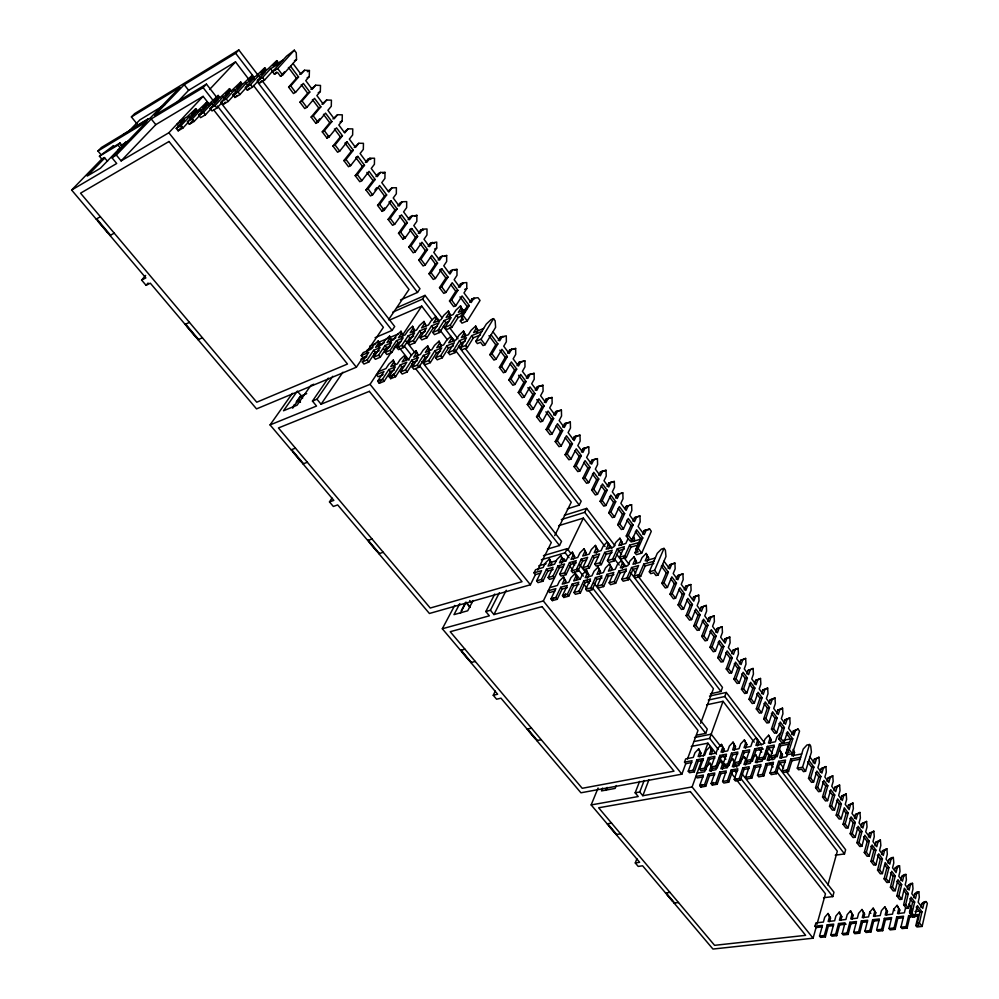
<?xml version="1.0" encoding="UTF-8"?>
<svg xmlns="http://www.w3.org/2000/svg" width="999" height="999" viewBox="0 0 999 999"><rect width="100%" height="100%" fill="white"/><g stroke="black" fill="none" stroke-linecap="round" stroke-linejoin="round"><path stroke-width="1.5" d="M438.161 260.002L440.334 256.755L446.665 255.482L446.665 261.488L443.793 265.809L449.962 274.088L452.809 269.742L456.98 269.38L456.993 275.362L454.158 279.72L459.827 287.325L462.637 282.967L466.758 282.555L466.783 288.536L463.998 292.919L471.166 302.547L473.938 298.152L477.997 297.702L480.044 300.462L467.27 320.941L461.963 323.152L460.302 320.941L462.612 317.257M442.445 255.806L439.56 260.127L433.791 252.385L436.7 248.077L436.713 242.07L430.332 243.319L428.134 246.541M408.116 219.718L410.389 216.521L416.87 215.309L416.833 221.341L413.823 225.612L419.692 233.479L422.677 229.196L426.998 228.958L426.96 234.977L424.001 239.261L429.508 246.653L432.442 242.345M375.999 176.636L378.371 173.501L380.469 172.44L385.002 172.377L384.927 178.421L381.78 182.617L388.798 192.045L391.92 187.837L396.391 187.725L396.328 193.769L393.231 197.977L399.2 205.994L402.272 201.761L406.693 201.611L406.643 207.642L403.596 211.888L409.478 219.768L412.5 215.509M380.469 172.44L377.31 176.623L371.228 168.456L374.413 164.286L374.513 158.229L369.917 158.242L366.708 162.4L360.09 153.521L363.336 149.388L363.449 143.319L358.803 143.282L355.544 147.415L349.338 139.098L352.635 134.99L352.759 128.908L348.052 128.834L344.742 132.942L338.836 125L342.17 120.916L342.307 114.835L337.562 114.71L332.942 118.918M337.562 114.71L334.203 118.781L327.897 110.327L331.281 106.269L331.431 100.175L326.623 100L323.214 104.046L316.895 95.567L320.329 91.533L320.504 85.439L315.634 85.215L310.951 89.423M315.634 85.215L312.175 89.236L305.756 80.619L309.24 76.623L309.428 70.517L304.495 70.242L299.775 74.45M277.934 63.724L276.723 60.652L267.944 69.006L261.039 73.102L264.635 69.143L264.747 67.757L255.969 76.099L248.614 80.444L252.235 76.498L252.385 75.1L243.619 83.404L236.888 87.4L240.522 83.454L240.709 82.03L242.607 84.515M254.146 79.008L254.295 77.597L235.664 53.284L238.823 49.95L260.477 78.372L252.435 87.213L247.352 90.197L245.404 87.65L253.471 78.834L246.116 83.179L238.024 91.995L233.017 94.955L234.952 97.477L239.972 94.53L248.039 85.702L246.116 83.179M231.431 91.134L229.533 88.661L229.308 90.097L225.649 94.043L231.943 90.322L240.709 82.03M220.017 97.877L218.132 95.429L217.857 96.891L214.198 100.824L220.779 96.928L229.533 88.661M218.132 95.429L209.378 103.684L202.934 107.492L206.918 102.098L208.803 104.52M829.545 921.677L830.531 918.069L828.046 913.473L824.712 917.257L823.388 922.052L815.908 922.914L814.984 926.21L822.477 925.361L819.53 936.038L820.616 937.399L825.399 936.887L824.312 935.526L827.234 924.824L833.728 924.1L830.831 934.814L831.905 936.188L836.737 935.663L835.651 934.29L838.536 923.551L845.029 922.814L842.182 933.578L843.256 934.952L848.126 934.427L847.052 933.054L849.887 922.264L856.493 921.528L853.683 932.329L854.769 933.715L859.677 933.178L858.603 931.792L861.388 920.966L867.694 920.254L864.934 931.105L866.008 932.492L870.966 931.955L869.892 930.569L872.639 919.704L879.37 918.943L876.647 929.832L877.721 931.23L882.729 930.681L881.655 929.282L884.352 918.381L891.67 917.557L889.01 928.483L890.084 929.894L895.141 929.345L894.068 927.934L896.715 916.982L903.571 916.208L900.948 927.184L902.022 928.595L907.129 928.046L906.056 926.635L908.653 915.633L918.431 914.522L915.871 925.561L916.945 926.985L922.114 926.423L927.372 903.346L926.061 901.56L924.013 901.81L921.852 903.658L920.991 907.379M922.114 926.423L919.43 922.864L921.977 911.812L917.357 905.618L914.784 916.67L912.711 916.907L910.014 913.311L912.611 902.272L909.877 898.613M926.061 901.56L923.9 903.421L922.764 908.378L918.143 902.197L919.305 897.239L918.818 891.807L916.77 892.057L914.584 893.893L913.71 897.614M206.918 102.098L198.177 110.315L191.758 114.111L195.779 108.704L197.677 111.101M915.871 925.561L918.968 925.224L917.369 923.088L919.917 912.05L916.22 907.092M907.129 928.046L909.714 917.045L908.653 915.633M911.1 911.163L911.675 908.69L908.94 903.97L911.113 907.591M914.784 916.67L912.087 913.074L914.672 902.035L911.026 897.152L908.416 908.191L906.343 908.428L903.62 904.819L906.268 893.793L903.895 890.609M918.818 891.807L916.632 893.643L915.471 898.613L911.837 893.73L913.011 888.773L912.537 883.341L910.476 883.591L908.266 885.414L907.379 889.135M909.452 912.224L910.613 907.279M908.416 908.191L905.693 904.582L908.328 893.543L904.37 888.236L901.71 899.275L899.637 899.525L896.902 895.878L899.587 884.864L896.815 881.155M912.537 883.341L910.326 885.164L909.14 890.121L905.194 884.814L906.393 879.869L905.918 874.425L903.858 874.687L901.635 876.498L900.723 880.206M905.556 907.866L904.382 912.799L897.527 913.586L898.713 908.665L897.077 905.356L893.693 909.252L892.494 914.16L885.189 914.997L886.4 910.089L884.802 906.805L881.43 910.676L880.206 915.559L873.488 916.333L874.724 911.45L873.163 908.166L869.792 912.025L868.556 916.895L862.249 917.619L863.511 912.749L861.987 909.477L858.628 913.323L857.367 918.168L850.761 918.93L852.035 914.085L850.549 910.826L847.202 914.647L845.916 919.48L839.422 920.229L840.721 915.396L839.272 912.149L835.926 915.958L834.627 920.766L828.146 921.515L829.457 916.707L828.046 913.473M895.141 929.345L897.776 918.393L896.715 916.982M898.888 913.76L899.774 910.064L897.077 905.356M901.71 899.275L898.975 895.628L901.66 884.602L897.964 879.657L895.254 890.683L893.181 890.933L890.421 887.274L893.156 876.26L890.509 872.726M905.918 874.425L903.683 876.223L902.484 881.18L898.8 876.235L900.012 871.278L899.537 865.833L897.489 866.108L895.229 867.894L894.617 870.366M895.254 890.683L892.507 887.012L895.229 875.986L891.707 871.278L888.96 882.292L886.875 882.554L884.103 878.87L886.875 867.856L884.627 864.847M899.537 865.833L897.289 867.619L896.066 872.564L892.557 867.856L893.793 862.911L893.318 857.454L891.258 857.729L888.985 859.502L888.049 863.211M882.729 930.681L885.426 919.779L884.352 918.381M886.55 915.171L887.462 911.488L884.802 906.805M888.96 882.292L886.188 878.596L888.948 867.582L885.201 862.562L882.404 873.576L880.331 873.85L877.534 870.129L880.356 859.14L877.359 855.119M893.318 857.454L891.046 859.227L889.809 864.172L886.063 859.152L887.324 854.207L886.862 848.738L882.492 850.786L881.543 854.495M870.966 931.955L873.713 921.09L872.639 919.704M874.862 916.508L875.786 912.836L873.163 908.166M882.404 873.576L879.62 869.854L882.429 858.853L878.683 853.833L875.848 864.834L873.763 865.122L870.953 861.375L873.813 850.386L870.766 846.315M886.862 848.738L884.565 850.499L883.303 855.444L879.557 850.424L880.831 845.479L880.381 839.997L875.986 842.045L875.024 845.741M859.677 933.178L862.462 922.352L861.388 920.966M863.636 917.781L864.572 914.135L861.987 909.477M875.848 864.834L873.026 861.088L875.886 850.099L872.09 845.004L869.205 855.993L867.12 856.28L864.285 852.522L867.194 841.533L863.623 836.762M880.381 839.997L878.059 841.745L876.772 846.69L872.976 841.595L874.275 836.663L873.825 831.168L869.405 833.203L868.431 836.9M848.126 934.427L850.961 923.65L849.887 922.264M852.159 919.092L853.109 915.459L850.549 910.826M869.205 855.993L866.37 852.222L869.267 841.233L864.809 835.264L861.875 846.24L859.789 846.54L856.942 842.744L859.902 831.78L856.817 827.647M873.825 831.168L871.478 832.891L870.166 837.836L865.721 831.855L867.032 826.922L866.595 821.428L862.149 823.451L861.15 827.147M861.875 846.24L859.028 842.444L861.975 831.468L858.116 826.298L855.144 837.274L853.046 837.574L850.174 833.753L853.183 822.789L849.837 818.318M866.595 821.428L864.222 823.139L862.886 828.059L859.04 822.901L860.376 817.969L859.939 812.462L855.469 814.472L854.457 818.169M836.737 935.663L839.61 924.924L838.536 923.551M840.821 920.391L841.795 916.77L839.272 912.149M825.399 936.887L828.308 926.198L827.234 924.824M823.551 897.739L832.779 896.59L833.965 892.244L741.658 773.376M835.276 855.219L844.492 853.92L845.641 849.749L786.438 771.715M855.144 837.274L852.259 833.441L855.269 822.477L851.073 816.87L848.051 827.834L845.953 828.146L843.056 824.287L846.116 813.348L843.768 810.201M859.939 812.462L857.542 814.148L856.193 819.08L852.01 813.473L853.371 808.553L852.946 803.021L848.438 805.032L847.751 807.492M636.887 858.715L635.289 862.974L638.224 866.433L642.594 865.783L712.949 949.05L813.099 938.211L816.058 927.572L814.984 926.21M816.982 924.262L825.461 893.793L730.843 772.564M827.909 885.052L837.324 851.21L776.872 771.927M848.051 827.834L845.154 823.975L848.201 813.011L844.28 807.779L841.208 818.73L839.11 819.055L836.2 815.172L839.31 804.232L836.513 800.486M852.946 803.021L850.511 804.707L849.15 809.615L845.241 804.382L846.628 799.462L846.19 793.93L841.658 795.928L840.621 799.612M841.208 818.73L838.286 814.847L841.383 803.895L837.661 798.9L834.54 809.852L832.442 810.177L829.507 806.268L832.654 795.341L829.482 791.096M846.19 793.93L843.743 795.591L842.344 800.499L838.636 795.516L840.034 790.609L839.61 785.064L835.052 787.05L833.99 790.733M834.54 809.852L831.593 805.931L834.739 795.004L830.768 789.685L827.597 800.611L825.499 800.948L822.539 797.015L825.748 786.101L822.577 781.855M839.61 785.064L837.125 786.7L835.713 791.608L831.755 786.3L833.178 781.393L832.766 775.836L828.183 777.821L827.097 781.493M827.597 800.611L824.637 796.665L827.834 785.751L823.863 780.431L820.641 791.345L818.543 791.695L815.559 787.736L818.818 776.835L815.596 772.527M832.766 775.836L830.256 777.459L828.82 782.367L824.862 777.047L826.31 772.152L825.911 766.583L821.29 768.556L820.191 772.227M820.641 791.345L817.657 787.387L820.903 776.473L816.882 771.078L813.611 781.98L811.513 782.342L808.503 778.346L811.812 767.457L807.629 761.875M825.911 766.583L823.376 768.194L821.915 773.089L817.894 767.694L819.367 762.799L818.968 757.23L814.322 759.19L813.198 762.861M813.611 781.98L810.601 777.984L813.898 767.082L808.89 760.376M818.968 757.23L816.395 758.815L814.922 763.711L809.927 757.005M805.556 771.265L811.425 752.122L810.726 746.128L809.54 744.517L806.93 745.004L803.221 749.063L797.289 768.169L798.501 769.779L801.635 769.23L803.458 771.64L805.556 771.265L802.534 767.232L809.54 744.517M703.159 776.86L697.102 777.959L695.891 776.435L703.458 775.049L699.687 785.576L700.911 787.112L705.744 786.25L704.52 784.715L708.266 774.175L714.834 772.976L711.101 783.541L712.324 785.089L717.207 784.215L715.983 782.667L719.692 772.09L726.273 770.891L722.589 781.493L723.813 783.041L728.733 782.167L727.522 780.619L731.181 769.992L737.861 768.768L734.228 779.42L735.451 780.981L740.434 780.094L739.21 778.533L742.819 767.869L749.213 766.695L745.616 777.384L746.84 778.958L751.86 778.059L750.649 776.485L754.22 765.783L761.038 764.535L757.492 775.274L758.703 776.847L763.785 775.948L762.562 774.362L766.083 763.623L773.513 762.262L770.017 773.039L771.24 774.625L776.36 773.713L775.149 772.115L778.621 761.325L785.576 760.064L782.13 770.878L783.353 772.477L788.536 771.553L787.312 769.954L790.733 759.115L800.661 757.304M788.536 771.553L791.945 760.714L790.733 759.115M793.381 756.143L794.53 752.497L793.081 749.425M740.621 760.689L744.28 756.73L747.314 762.075L752.397 761.138L751.173 759.54L754.769 748.813L762.2 747.402L758.628 758.154L759.864 759.764L764.997 758.815L763.76 757.205L767.319 746.428L774.287 745.117L770.753 755.906L771.99 757.529L777.172 756.568L775.948 754.944L779.445 744.13L789.385 742.257L785.926 753.096L787.15 754.72L792.407 753.758L789.335 749.675L792.781 738.81L787.487 731.718L783.99 742.557L781.892 742.956L778.795 738.848L782.317 728.009L778.97 723.538M801.71 753.945L791.795 755.756L799.562 731.081L798.051 729.045L795.404 730.569L793.855 735.451L788.573 728.358L790.134 723.488L789.759 717.869L784.989 719.792L783.803 723.438M785.926 753.096L789.073 752.509L787.224 750.062L790.696 739.21L786.275 733.303M792.157 734.627L793.318 730.981L798.051 729.045M787.412 754.282L786.638 756.705L779.695 757.991L781.255 753.146L779.844 750.074L782.454 754.732L781.293 758.366M776.36 773.713L779.832 762.924L785.389 761.912M777.172 756.568L780.669 745.754L779.445 744.13M783.99 742.557L780.893 738.436L784.415 727.597L780.231 722.002L776.685 732.829L774.575 733.241L771.465 729.095L775.037 718.281L771.403 713.423M789.759 717.869L787.075 719.38L785.501 724.238L781.33 718.643L782.929 713.786L782.554 708.166L777.759 710.064L776.548 713.711M775.374 756.505L774.6 758.928L767.182 760.289L768.755 755.469L767.394 752.409L765.559 754.407M763.785 775.948L767.294 765.197L766.083 763.623M768.78 760.664L769.967 757.042L768.593 753.983M764.997 758.815L768.543 748.039L774.113 746.99M770.042 743.493L771.228 739.872L768.631 735.227L764.922 739.248L763.311 744.068L755.893 745.491L757.504 740.671L756.168 737.637L752.459 741.645L750.836 746.453L744.018 747.751L745.666 742.956L744.367 739.934L740.671 743.918L739.023 748.713L732.629 749.924L734.29 745.142L733.041 742.132L729.345 746.103L727.684 750.873L720.991 752.147L722.677 747.389L721.453 744.38L717.769 748.326L716.083 753.084L709.515 754.332L711.213 749.6L710.039 746.59L706.355 750.524L704.657 755.269L698.101 756.518L699.812 751.785L698.676 748.8L695.004 752.722L693.281 757.429L685.714 758.878L684.515 762.125L685.739 763.673L681.88 774.163L580.918 792.794L500.974 698.176L496.59 699.213L493.256 695.267L495.267 691.108M762.924 758.803L762.137 761.213L755.319 762.462L756.93 757.667L755.606 754.607L752.846 757.592M768.631 735.227L770.017 738.261L768.418 743.094L775.374 741.77L776.96 736.925L780.681 732.879M776.685 732.829L773.563 728.683L777.135 717.856L772.602 711.775L768.993 722.589L766.882 723.014L763.736 718.83L767.382 708.029L763.985 703.483M782.554 708.166L779.844 709.64L778.246 714.497L773.713 708.428L775.336 703.571L774.974 697.939L770.142 699.837L768.918 703.471M751.86 778.059L755.431 767.357L754.22 765.783M756.93 762.836L758.129 759.228L755.606 754.607M751.123 760.988L750.324 763.386L743.943 764.56L745.566 759.764M768.993 722.589L765.846 718.406L769.48 707.604L765.234 701.91L761.575 712.712L759.465 713.149L756.293 708.928L759.989 698.151L756.755 693.818M774.974 697.939L772.227 699.4L770.604 704.245L766.37 698.563L768.006 693.718L767.657 688.074L762.786 689.959L761.55 693.593M752.397 761.138L755.993 750.411L754.769 748.813M757.517 745.878L758.728 742.269L757.379 739.235M740.434 780.094L744.03 769.43L742.819 767.869M745.554 764.922L746.777 761.325L744.28 756.73M684.515 762.125L692.082 760.689L688.236 771.203L689.472 772.751L694.317 771.865L693.081 770.304L696.902 759.777L703.471 758.541L699.662 769.08L700.898 770.641L705.781 769.742L704.545 768.181L708.341 757.617L714.922 756.368L711.151 766.957L712.387 768.531L717.319 767.619L716.083 766.046L719.829 755.431L726.523 754.17L722.814 764.797L724.038 766.37L729.02 765.459L727.796 763.873L731.493 753.221L737.874 752.01L734.203 762.687L735.439 764.272L740.471 763.336L739.235 761.75L742.894 751.061L749.712 749.774L746.091 760.476L751.173 759.54M740.222 761.887L738.998 765.471L732.317 766.695L733.953 761.925L732.717 758.89L729.969 761.85M761.575 712.712L758.403 708.503L762.087 697.702L758.041 692.295L754.332 703.071L752.222 703.521L749.025 699.275L752.784 688.498L749.337 683.89M767.657 688.074L764.884 689.522L763.236 694.355L759.203 688.948L760.863 684.115L760.514 678.458L755.619 680.331L754.357 683.953M740.471 763.336L744.118 752.659L742.894 751.061M745.654 748.139L746.877 744.542L744.367 739.934M728.733 782.167L732.392 771.54L731.181 769.992M733.928 767.057L735.164 763.473L733.953 761.925M754.332 703.071L751.136 698.825L754.882 688.049L750.574 682.28L746.802 693.056L744.692 693.506L741.47 689.223L745.279 678.471L741.832 673.863M760.514 678.458L757.717 679.882L756.043 684.715L751.748 678.945L753.433 674.113L753.096 668.456L748.164 670.317L746.89 673.938M729.058 762.836L727.409 767.594L720.841 768.805L722.502 764.048L721.303 761.026L717.657 764.947M729.02 765.459L732.717 754.807L731.493 753.221M734.265 750.311L735.514 746.728L733.041 742.132M717.207 784.215L720.903 773.638L719.692 772.09M722.464 769.168L723.713 765.596L722.502 764.048M712.324 785.089L713.261 782.442M746.802 693.056L743.581 688.773L747.389 678.009L743.081 672.24L739.248 682.991L737.137 683.453L733.89 679.145L737.761 668.418L734.265 663.736M753.096 668.456L750.261 669.854L748.563 674.675L744.267 668.918L745.978 664.098L745.641 658.416L740.684 660.277L739.385 663.885M717.245 766.133L715.983 769.692L709.44 770.903L711.113 766.171L709.952 763.149L707.23 766.083M717.319 767.619L721.053 757.005L719.829 755.431M722.639 752.522L723.888 748.95L721.453 744.38M705.744 786.25L709.49 775.711L708.266 774.175M711.063 771.253L712.324 767.707M700.911 787.112L701.847 784.477M739.248 682.991L736.001 678.683L739.859 667.944L735.489 662.087L731.605 672.814L729.482 673.289L726.223 668.943L730.144 658.229L725.861 652.509M745.641 658.416L742.781 659.79L741.058 664.61L736.7 658.766L738.436 653.945L738.111 648.264L733.116 650.112L731.805 653.708M706.318 767.057L704.62 771.79L697.065 773.176M705.781 769.742L709.565 759.178L708.341 757.617M711.163 754.72L712.437 751.161L710.039 746.59M813.099 938.211L692.095 786.937L701.71 760.314M703.259 756.031L707.916 743.169L691.233 746.44M718.256 749.462L709.665 738.423L723.039 701.323L706.618 704.807M761.563 744.867L724.812 696.528L726.285 692.444L709.515 696.066M696.553 735.189L705.719 733.366L707.28 729.095L593.856 583.016M710.439 693.781L720.978 691.495L722.477 687.412L637.574 575.524M694.317 771.865L698.139 761.338L696.902 759.777M699.75 756.892L701.036 753.346L698.676 748.8M731.605 672.814L728.333 668.468L732.255 657.754L727.122 650.873L723.164 661.588L721.041 662.062L717.757 657.692L721.74 646.99L723.85 646.503L719.405 640.546L715.396 651.236L713.274 651.735L709.964 647.327L714.01 636.65L716.121 636.151L711.288 629.682L707.217 640.347L705.094 640.859L701.748 636.413L705.868 625.761L707.979 625.249L703.471 619.205L699.325 629.845L697.202 630.369L693.83 625.886L698.014 615.259L700.124 614.722L695.828 608.965L691.62 619.592L689.497 620.129L686.113 615.609L690.346 604.994L692.457 604.457L687.874 598.326L683.616 608.928L681.493 609.465L678.071 604.919L682.367 594.33L684.477 593.781L679.894 587.649L675.574 598.226L673.451 598.776L670.004 594.193L674.362 583.628L676.485 583.066L671.827 576.835L667.432 587.4L665.309 587.961L661.837 583.341L666.271 572.802L668.381 572.215L662.599 564.472M738.111 648.264L735.214 649.612L733.466 654.432L728.346 647.552L730.119 642.757L729.794 637.062L724.774 638.885L723.875 641.283M687.474 758.99L698.001 730.469L588.736 590.471M700.636 723.326L713.423 688.698L628.596 577.434M717.757 657.692L719.867 657.205L723.85 646.503M729.794 637.062L726.872 638.386L725.087 643.181L720.654 637.237L722.452 632.442L722.14 626.735L717.082 628.558L715.721 632.142M709.964 647.327L712.075 646.828L716.121 636.151M722.14 626.735L719.18 628.046L717.369 632.842L712.562 626.373L714.385 621.59L714.085 615.884L708.99 617.682L707.604 621.266M701.748 636.413L703.87 635.901L707.979 625.249M714.085 615.884L711.088 617.157L709.253 621.94L704.745 615.896L706.605 611.126L706.305 605.406L701.173 607.192L699.775 610.764M644.18 780.506L639.747 791.982L642.819 795.716L648.888 779.932M635.289 862.974L639.66 862.312L591.171 804.932L638.236 796.54L635.152 792.806L639.622 781.355M693.83 625.886L695.953 625.362L700.124 614.722M706.305 605.406L703.284 606.655L701.41 611.425L697.127 605.681L699.013 600.911L698.726 595.179L693.556 596.952L692.607 599.338M686.113 615.609L688.224 615.072L692.457 604.457M698.726 595.179L695.666 596.403L693.768 601.173L689.198 595.042L691.108 590.284L690.833 584.54L685.626 586.301L684.19 589.872M616.333 785.539L615.184 788.398L601.448 790.921L602.597 788.086M605.669 790.396L606.818 787.562M606.206 790.309L607.355 787.462M678.071 604.919L680.194 604.37L684.477 593.781M690.833 584.54L687.737 585.751L685.814 590.496L681.243 584.365L683.179 579.62L682.916 573.863L677.672 575.624L676.211 579.17M591.171 804.932L598.089 788.011M670.004 594.193L672.127 593.643L676.485 583.066M682.916 573.863L679.782 575.049L677.834 579.795L673.189 573.563L675.162 568.831L674.899 563.061L669.63 564.81L668.144 568.356M661.837 583.341L663.96 582.767L668.381 572.215M674.899 563.061L671.74 564.223L669.755 568.955L663.973 561.201M658.116 574.999L665.983 556.48L665.384 550.249L663.998 548.389L661.375 549.138L657.267 553.321L649.313 571.79L650.724 573.651L653.895 572.789L655.993 575.574L658.116 574.999L654.62 570.329L663.998 548.389M637.175 568.169L632.966 569.343L628.359 579.782L623.189 581.206L621.778 579.37L626.96 577.946L631.568 567.507L638.598 565.546L634.015 575.998L635.414 577.847L640.646 576.423L645.192 565.933L653.796 563.548M647.115 561.513L648.651 557.991L646.166 553.446L642.07 557.617L640.009 562.3L632.991 564.273L635.064 559.59L634.003 556.893L629.919 561.038L627.847 565.709L620.367 567.819L622.452 563.149L621.44 560.451L617.37 564.585L615.272 569.243L608.403 571.166L610.514 566.52L609.552 563.823L605.494 567.932L603.371 572.577L596.94 574.388L599.075 569.742L598.139 567.057L594.093 571.153L591.957 575.786L585.227 577.672L587.387 573.051L586.488 570.367L582.454 574.437L580.294 579.058L573.688 580.906L575.861 576.298L575.012 573.626L570.978 577.672L568.806 582.28L562.212 584.128L564.398 579.532L563.586 576.86L559.577 580.894L557.38 585.476L549.787 587.612M634.015 575.998L639.248 574.562L643.806 564.085L653.833 561.288M646.166 553.446L647.265 556.143L645.217 560.839L655.232 558.029M639.035 543.606L634.977 552.759L636.4 554.657L641.708 553.146L651.311 531.281L649.562 528.921L647.802 530.019M635.414 563.761L636.45 561.426L634.003 556.893M621.778 579.37L626.41 568.943L618.918 571.041L614.26 581.443L609.14 582.842L610.551 584.665L615.671 583.266L620.317 572.864L626.311 571.191M634.977 552.759L638.161 551.86L636.026 549.013L640.659 538.548L642.782 537.937L636.638 529.707L631.955 540.159L629.82 540.784L626.236 536.001L630.956 525.574L633.079 524.937L628.221 518.444L623.463 528.871L621.341 529.495L617.719 524.687L622.514 514.273L624.637 513.636L619.355 506.58L614.535 516.97L612.399 517.619L608.753 512.762L613.623 502.385L615.734 501.723L610.814 495.129L605.906 505.494L603.783 506.143L600.099 501.248L605.044 490.909L607.155 490.234L602.459 483.941L597.489 494.28L595.354 494.955L591.645 490.01L596.665 479.695L598.776 479.021L593.768 472.315L588.723 482.617L586.6 483.304L582.854 478.321L587.936 468.044L590.059 467.345L585.052 460.626L579.932 470.904L577.797 471.603L574.025 466.583L579.195 456.331L581.306 455.619L576.223 448.801L571.016 459.041L568.893 459.765L565.084 454.707L570.329 444.48L572.452 443.756L566.47 435.751L561.188 445.954L559.053 446.678L555.219 441.583L560.539 431.393L562.662 430.656L557.492 423.713L552.122 433.891L549.987 434.627L546.128 429.483L551.535 419.343L553.646 418.581L548.026 411.039L542.569 421.178L540.447 421.94L536.538 416.745L542.032 406.63L544.155 405.869L538.886 398.813L533.354 408.916L531.231 409.69L527.297 404.458L532.867 394.38L534.989 393.581L529.97 386.863L524.35 396.928L522.227 397.714L518.256 392.445L523.913 382.405L526.036 381.593L520.679 374.425L514.985 384.453L512.862 385.264L508.853 379.945L514.597 369.942L516.708 369.118L511.351 361.95L505.581 371.928L503.446 372.752L499.413 367.382L505.232 357.417L507.355 356.593L501.91 349.3L496.053 359.24L493.918 360.077L489.847 354.67L495.766 344.742L497.877 343.893L491.108 334.827M642.619 534.14L644.18 530.619L649.562 528.921M636.026 549.013L638.149 548.401L642.782 537.937M624.375 548.988L618.756 550.611L614.035 561.013L608.853 562.487L607.429 560.626L612.612 559.14L617.332 548.751L624.363 546.715L619.667 557.13L621.091 559.003L626.323 557.517L630.993 547.077L638.161 545.017M633.478 541.508L634.527 539.173L633.466 536.5M622.277 568.468L623.838 564.972L622.827 562.275M619.667 557.13L624.899 555.644L629.582 545.204L639.622 542.307M632.604 538.461L631.031 541.97L641.058 539.06M626.236 536.001L628.359 535.377L633.079 524.937M627.934 538.811L625.824 543.493L618.806 545.529L620.916 540.859L619.904 538.211L615.784 542.37L613.648 547.027L606.168 549.2L608.304 544.555L607.33 541.895L603.221 546.041L601.073 550.674L594.205 552.672L596.366 548.039L595.429 545.392L591.333 549.512L589.16 554.133L582.742 556.006L584.914 551.386L584.028 548.738L579.944 552.847L577.747 557.454L571.028 559.403L573.226 554.807L572.365 552.16L568.294 556.243L566.083 560.839L559.477 562.762L561.7 558.179L560.889 555.531L556.818 559.602L554.595 564.173L548.001 566.096L550.249 561.525L549.462 558.891L545.417 562.937L543.169 567.494L535.576 569.705L534.015 572.852L535.427 574.625L530.407 584.777L429.408 613.486L337.674 504.92L333.341 506.456L329.495 501.923L331.968 498.051M609.14 582.842L613.823 572.464L606.955 574.375L602.247 584.752L597.177 586.138L598.588 587.949L603.646 586.563L608.341 576.186L613.848 574.662M621.266 545.054L622.327 542.719L619.904 538.211M632.954 521.166L634.54 517.657L639.959 515.984L640.184 521.79L638.086 526.473L644.218 534.69L646.291 529.994L644.18 530.619M610.851 570.654L611.9 568.331L609.552 563.823M607.429 560.626L612.175 550.237L604.682 552.41L599.912 562.762L594.792 564.223L596.216 566.071L601.336 564.622L606.106 554.258L612.1 552.522M597.177 586.138L601.91 575.786L595.479 577.584L590.721 587.912L585.714 589.298L587.112 591.096L592.132 589.722L596.865 579.383L602.01 577.959M608.641 548.726L609.715 546.391L608.728 543.743M617.719 524.687L619.842 524.038L624.637 513.636M599.4 573.863L600.461 571.54L598.139 567.057M585.714 589.298L590.484 578.983L583.741 580.856L578.958 591.158L573.988 592.519L575.399 594.305L580.357 592.944L585.139 582.654L590.534 581.143M625.074 508.716L626.148 506.393L628.259 505.744L626.111 510.414L620.854 503.359L623.026 498.701L622.814 492.869L617.307 494.517L615.671 498.002M587.162 578.296L588.773 574.837L586.488 570.367M594.792 564.223L599.587 553.883L592.707 555.869L587.887 566.196L582.829 567.644L584.253 569.48L589.31 568.044L594.13 557.704L598.251 556.518M596.153 553.346L597.777 549.875L595.429 545.392M608.753 512.762L610.876 512.1L615.734 501.723M573.988 592.519L578.808 582.242L572.19 584.09L567.357 594.343L562.449 595.704L563.848 597.477L568.756 596.128L573.588 585.864L578.883 584.39M576.161 580.382L577.247 578.071L575.012 573.626M582.829 567.644L587.662 557.33L581.231 559.19L576.361 569.48L571.353 570.916L572.777 572.739L577.784 571.316L582.642 561.013L586.5 559.902M563.848 597.477L565.671 593.631M585.239 555.519L586.326 553.209L584.028 548.738M562.449 595.704L567.295 585.451L560.701 587.287L555.831 597.514L550.973 598.863L552.372 600.624L557.23 599.288L562.1 589.06L567.37 587.587M564.697 583.591L565.796 581.293L563.586 576.86M571.353 570.916L576.236 560.639L569.505 562.587L564.597 572.839L559.627 574.263L561.063 576.073L566.021 574.662L570.916 564.398L576.298 562.849M552.372 600.624L553.596 598.064M607.13 486.538L608.791 483.066L614.323 481.431L614.522 487.275L612.325 491.92L617.245 498.513L619.417 493.856L617.307 494.517M573.526 558.916L574.625 556.618L572.365 552.16M600.099 501.248L602.222 500.586L607.155 490.234M610.901 482.392L608.691 487.025L603.995 480.744L606.231 476.111L606.043 470.267L600.461 471.878L598.776 475.349M550.973 598.863L555.869 588.648L548.264 590.771L549.662 592.519L554.72 591.108M559.627 574.263L564.56 564.01L557.942 565.933L552.996 576.148L548.089 577.547L549.512 579.358L554.42 577.959L552.996 576.148M541.408 559.765L565.172 552.772L567.17 548.638L570.978 553.558M561.313 519.58L584.74 512.325L586.638 508.379L614.934 545.679M493.256 695.267L497.639 694.23L442.32 628.758L489.348 615.821L485.826 611.538L490.409 610.264L493.931 614.56L543.344 600.961L559.815 566.845M561.438 563.411L563.823 558.541L565.734 561.001M567.844 550.224L583.354 518.106L605.032 546.54M548.089 577.547L553.046 567.345L546.453 569.255L541.47 579.445L536.613 580.831L538.036 582.617L542.894 581.231L547.877 571.041L553.146 569.517M591.645 490.01L593.768 489.335L598.776 479.021M602.572 471.191L600.324 475.824L595.342 469.118L597.602 464.498L597.414 458.641L591.795 460.239L590.084 463.698M550.536 565.596L551.648 563.311L549.462 558.891M547.589 549.05L559.502 545.504L561.525 541.371L421.915 361.576M567.345 508.853L579.258 505.119L581.181 501.186L465.484 348.688M536.613 580.831L541.62 570.654L534.015 572.852M537.674 570.104L551.311 542.519L415.659 368.693M554.72 535.614L571.241 502.222L454.845 349.563M582.854 478.321L584.977 477.634L590.059 467.345M593.918 459.54L591.633 464.148L586.638 457.442L588.935 452.847L588.761 446.978L583.104 448.563L581.368 452.01M574.025 466.583L576.148 465.884L581.306 455.619M585.214 447.852L582.904 452.447L577.834 445.629L580.157 441.046L579.994 435.177L574.3 436.738L573.126 439.023M493.931 614.56L506.231 590.284M565.084 454.707L567.22 453.983L572.452 443.756M576.411 436.001L574.075 440.584L568.106 432.592L570.479 428.009L570.329 422.127L564.585 423.676L562.787 427.097M490.409 610.264L499.338 592.757M485.826 611.538L494.78 594.055M555.219 441.583L557.342 440.846L562.662 430.656M566.695 422.927L564.31 427.497L559.153 420.567L561.55 416.009L561.413 410.114L555.631 411.65L553.808 415.06M473.101 600.486L467.719 610.776L453.996 614.635L459.827 603.596M461.288 610.651L465.646 602.372M460.364 613.261L466.171 602.222M546.128 429.483L548.251 428.733L553.646 418.581M557.742 410.889L555.319 415.434L549.712 407.904L552.147 403.371L552.022 397.465L546.191 398.976L544.343 402.372M442.32 628.758L454.707 605.444M536.538 416.745L538.673 415.984L544.155 405.869M548.301 398.201L545.854 402.734L540.596 395.691L543.081 391.158L542.957 385.252L537.087 386.738L535.214 390.122M527.297 404.458L529.42 403.671L534.989 393.581M539.198 385.951L536.713 390.472L531.705 383.753L534.215 379.245L534.103 373.326L528.196 374.787L526.298 378.171M518.256 392.445L520.392 391.645L526.036 381.593M530.307 373.988L527.784 378.484L522.44 371.328L524.987 366.833L524.9 360.901L518.943 362.362L517.007 365.721M508.853 379.945L510.988 379.121L516.708 369.118M521.053 361.538L518.493 366.021L513.149 358.853L515.734 354.383L515.646 348.439L509.652 349.875L507.692 353.221M499.413 367.382L501.548 366.558L507.355 356.593M511.763 349.038L509.153 353.496L503.733 346.216L506.356 341.77L506.281 335.814L500.237 337.225L498.251 340.559M489.847 354.67L491.983 353.833L497.877 343.893M502.347 336.376L499.712 340.821L492.944 331.755M485.139 344.717L495.616 327.322L495.154 320.829L493.543 318.644L490.909 319.742L486.301 324.063L475.724 341.408L477.372 343.594L480.556 342.307L483.017 345.579L485.139 344.717L481.031 339.248L493.543 318.644M480.507 334.89L473.339 337.812L467.295 347.664L462.062 349.787L460.414 347.627L465.646 345.504L471.703 335.652L481.743 331.531M378.409 371.678L385.951 368.581L388.798 364.248L393.281 360.09L393.606 362.262L390.771 366.596L397.315 363.911L400.149 359.565L404.645 355.394L405.007 357.567L402.185 361.913L408.766 359.215L411.576 354.857L416.084 350.661L416.483 352.834L413.686 357.192L420.379 354.445L423.176 350.075L427.697 345.854L428.146 348.027L425.362 352.397L431.768 349.762L434.54 345.392L439.085 341.159L439.56 343.319L436.788 347.702L443.643 344.892L446.403 340.497L450.961 336.251L451.486 338.411L448.738 342.794L456.206 339.735L458.953 335.339L463.511 331.056L464.085 333.216L461.351 337.612L468.369 334.74L471.091 330.332L475.674 326.036L476.286 328.184L473.576 332.605L483.603 328.484M476.56 332.555L477.909 330.344L475.674 326.036M453.446 345.929L448.464 347.964L442.332 357.767L437.225 359.84L435.576 357.704L440.684 355.632L446.828 345.829L454.308 342.769L448.189 352.585L449.837 354.732L455.007 352.635L461.101 342.807L465.309 341.084M464.348 337.562L465.709 335.352L463.511 331.056M460.414 347.627L466.496 337.787L459.465 340.659L453.371 350.487L448.189 352.585M427.622 356.468L425.05 357.517L418.843 367.27L413.848 369.293L412.212 367.195L417.207 365.172L423.426 355.419L429.845 352.784L423.638 362.55L425.287 364.672L430.332 362.625L436.501 352.847L440.621 351.161M439.797 347.627L441.183 345.429L439.085 341.159M445.879 278.022L439.697 269.755L441.808 268.806L447.989 277.085L445.879 278.022L439.498 287.724L443.756 293.381L445.879 292.457L452.197 282.729L457.892 290.347L455.769 291.258L449.488 301.011L453.708 306.618L455.831 305.706L462.062 295.941L469.268 305.582L467.145 306.481L460.976 316.271L463.486 319.605L460.302 320.941M469.742 302.347L471.828 299.051L473.938 298.152M435.576 357.704L441.733 347.914L434.877 350.724L428.696 360.502L423.638 362.55M448.651 321.528L445.841 322.714L439.622 332.48L434.453 334.628L432.792 332.455L437.962 330.294L444.193 320.529L451.211 317.57L445.005 327.347L446.665 329.533L451.898 327.36L458.079 317.557L463.099 315.384L469.268 305.582M445.005 327.347L450.224 325.15L456.431 315.372L465.022 311.738M145.642 275.424L141.621 280.082L146.079 285.339L150.312 283.179L256.531 408.891L356.381 367.207L362.874 357.617L361.238 355.557L363.249 352.585L370.791 349.388L373.701 345.08L378.221 340.921L378.496 343.044L375.599 347.352L382.142 344.58L385.04 340.272L389.573 336.089L389.885 338.211L387 342.532L393.581 339.747L396.453 335.427L400.999 331.218L401.361 333.341L398.489 337.674L405.182 334.84L408.042 330.494L412.612 326.273L413.012 328.396L410.152 332.729L416.558 330.02L419.405 325.674L423.988 321.428L424.413 323.551L421.578 327.897L428.434 325L431.256 320.642L435.851 316.383L436.326 318.481L433.516 322.852L440.984 319.692L443.793 315.322L448.401 311.039L448.926 313.137L446.128 317.507L453.146 314.548L455.919 310.165L460.551 305.856L461.126 307.954L458.341 312.337L466.933 308.703M461.376 312.337L462.762 310.152L460.551 305.856M449.163 317.495L450.561 315.309L448.401 311.039M428.371 352.31L429.757 350.125L427.697 345.854M404.495 365.909L401.86 366.983L395.567 376.698L390.684 378.671L389.048 376.598L393.931 374.613L400.237 364.922L406.818 362.225L400.537 371.94L402.172 374.026L407.117 372.015L413.361 362.287L417.395 360.651M416.695 357.093L418.106 354.92L416.084 350.661M432.792 332.455L439.048 322.702L431.568 325.861L425.287 335.602L420.179 337.737L421.84 339.897L426.948 337.762L433.216 328.022L436.963 326.448M412.212 367.195L418.456 357.455L411.738 360.202L405.482 369.93L400.537 371.94M458.416 287.15L460.527 283.878L462.637 282.967M449.488 301.011L451.623 300.1L457.892 290.347M390.684 378.671L393.843 373.826M413.686 336.238L409.827 337.862L403.484 347.552L398.489 349.638L396.828 347.515L401.823 345.417L408.191 335.739L414.597 333.029L408.254 342.732L409.915 344.867L414.96 342.769L421.278 333.042L425.387 331.318M420.179 337.737L426.486 328.009L419.63 330.906L413.299 340.622L408.254 342.732M389.048 376.598L395.367 366.908L388.798 369.593L382.467 379.27L377.634 381.231L379.27 383.291L384.103 381.331L390.422 371.653L394.368 370.042M413.224 332.692L414.647 330.519L412.612 326.273M393.806 366.483L395.217 364.31L393.281 360.09M449.275 272.852L450.699 270.679L452.809 269.742M439.498 287.724L441.62 286.788L447.989 277.085M379.27 383.291L381.655 379.657M396.828 347.515L403.209 337.837L396.503 340.659L390.109 350.324L385.177 352.397L386.838 354.508L391.77 352.447L398.151 342.769L400.836 341.646M377.634 381.231L383.991 371.566L376.436 374.662L378.059 376.698L383.092 374.65M329.495 501.923L333.841 500.374L270.067 424.912L316.533 406.044L312.45 401.086L316.983 399.238L321.066 404.208L370.055 384.315L391.608 351.698M393.256 349.2L396.553 344.218L408.978 360.127M402.472 335.252L421.728 306.119L432.13 319.767M401.561 337.612L402.997 335.452L400.999 331.218M409.64 229.558L411.75 228.559L417.632 236.438L415.522 237.425L408.853 246.978L413.224 252.784L415.347 251.81L421.953 242.233L427.485 249.625L425.362 250.599L418.793 260.202L423.126 265.959L425.249 264.997L431.768 255.369L437.55 263.112L435.439 264.073L428.971 273.726L433.266 279.42L435.389 278.484L441.808 268.806M392.819 312.088L422.577 299.088L425.037 295.379L441.97 317.694M379.17 350.761L375.237 352.422L368.781 362.038L363.961 364.048L362.3 361.975L367.12 359.952L373.589 350.337L380.144 347.565L373.688 357.205L375.349 359.303L380.232 357.255L386.65 347.615L390.609 345.954M390.085 342.47L391.521 340.297L389.573 336.089M385.177 352.397L391.596 342.744L385.015 345.517L378.571 355.157L373.688 357.205M378.683 347.277L380.132 345.13L379.845 342.982L378.221 340.921M375.075 337.687L392.095 330.407L394.692 326.523L220.791 102.572M400.487 299.95L417.52 292.432L419.992 288.736L262.287 80.882M428.971 273.726L431.093 272.764L437.55 263.112M362.3 361.975L368.781 352.36L361.238 355.557M366.571 352.16L383.379 327.335L213.661 109.865M388.561 319.68L409.016 289.46L253.434 85.415M321.066 404.208L342.919 372.227M418.793 260.202L420.916 259.228L427.485 249.625M316.983 399.238L332.804 376.248M312.45 401.086L328.296 378.134M418.331 233.404L420.567 230.195L422.677 229.196M408.853 246.978L410.976 245.991L417.632 236.438M292.832 406.943L294.555 404.483M296.278 402.023L299.725 397.09M293.007 407.155L294.73 404.695M296.453 402.222L300.761 396.079M292.67 408.166L301.286 395.854L306.681 393.618M394.98 209.952L388.986 201.935L391.096 200.899L397.09 208.916L394.98 209.952L388.112 219.405L392.557 225.312L394.68 224.288L401.486 214.822L407.38 222.715L405.269 223.714L398.514 233.229L402.922 239.086L404.595 236.701M402.922 239.086L405.032 238.087L411.75 228.559M270.067 424.912L292.37 393.331M398.514 233.229L400.624 232.218L407.38 222.715M397.864 205.969L400.174 202.797L402.272 201.761M388.112 219.405L390.234 218.381L397.09 208.916M362.387 166.358L355.744 157.48L357.854 156.381L364.498 165.272L362.387 166.358L355.207 175.649L359.777 181.718L361.888 180.644L369.018 171.341L375.124 179.508L373.014 180.582L365.934 189.91L370.467 195.929L372.577 194.88L379.608 185.514L386.65 194.955L384.54 195.991L377.585 205.394L382.068 211.351L384.178 210.327L391.096 200.899M382.068 211.351L384.665 207.829M388.261 190.984L391.92 187.837M377.585 205.394L379.695 204.358L386.65 194.955M374.862 190.085L376.623 187.737M365.934 189.91L368.057 188.848L375.124 179.508M355.207 175.649L357.317 174.563L364.498 165.272M365.409 162.45L367.819 159.34L369.917 158.242M351.186 151.373L344.967 143.057L347.065 141.945L353.284 150.275L351.186 151.373L343.893 160.602L348.501 166.733L350.612 165.634L357.854 156.381M354.258 147.49L358.803 143.282M343.893 160.602L346.004 159.49L353.284 150.275M290.534 66.234L298.564 76.985L296.466 78.197L288.624 87.113L293.444 93.531L295.554 92.333L303.346 83.392L309.79 92.02L307.692 93.207L299.962 102.185L304.745 108.541L306.843 107.368L314.523 98.352L320.854 106.843L318.768 108.017L311.139 117.058L315.884 123.364L317.982 122.203L325.549 113.124L331.88 121.603L329.782 122.752L322.277 131.856L326.973 138.099L329.071 136.963L336.526 127.835L342.457 135.777L340.359 136.9L332.954 146.066L337.612 152.248L339.722 151.136L347.065 141.945M344.305 132.018L348.052 128.834M332.954 146.066L335.065 144.942L342.457 135.777M326.973 138.099L328.833 135.814M322.277 131.856L324.375 130.707L331.88 121.603M315.884 123.364L319.668 118.819M311.139 117.058L313.249 115.896L320.854 106.843M321.978 104.208L326.623 100M146.079 285.339L148.077 283.017M299.962 102.185L302.06 100.999L309.79 92.02M288.624 87.113L290.721 85.902L298.564 76.985M304.495 70.242L300.986 74.226L292.982 63.486M280.507 76.324L282.605 75.1L296.528 59.528L296.253 52.76L294.343 50.187L286.538 56.169L272.502 71.691L274.45 74.288L277.585 72.44L280.507 76.324L284.478 71.891M272.502 71.691L277.734 68.606L294.343 50.187M274.45 74.288L276.448 72.065M245.404 87.65L250.487 84.653L258.541 75.824L265.459 71.741L257.43 80.569L259.378 83.142L261.376 80.931M259.378 83.142L264.523 80.107L272.527 71.266L275 69.805M257.43 80.569L262.575 77.535L270.592 68.706L280.494 62.85M276.661 62.025L273.077 65.971L282.967 60.115M247.352 90.197L249.363 87.987M234.952 97.477L236.975 95.267M233.017 94.955L241.109 86.139L234.378 90.122L226.249 98.938L221.303 101.861L223.239 104.358L228.197 101.448L236.288 92.62L234.378 90.122M211.551 108.204L205.432 114.823L200.587 117.657L198.664 115.197L203.496 112.35L211.676 103.546L218.244 99.663L210.09 108.466L212.025 110.939L216.92 108.067L222.003 102.56M223.239 104.358L225.262 102.148M221.303 101.861L229.433 93.044L223.139 96.766L214.985 105.582L210.09 108.466M198.664 115.197L206.843 106.406L200.399 110.215L192.195 119.006L187.412 121.828L189.348 124.263L194.118 121.453L201.286 113.749M179.021 126.386L177.11 123.988L184.503 119.618L176.261 128.396L178.184 130.819L182.904 128.047L188.037 122.552M189.348 124.263L193.444 119.868M176.261 128.396L180.981 125.612L189.211 116.833L195.629 113.037L187.412 121.828M178.184 130.819L182.293 126.423M141.621 280.082L145.854 277.897L71.628 190.047L116.696 163.486L111.925 157.692L116.334 155.07L121.116 160.889L168.856 132.755L203.122 96.354L209.827 104.957M209.553 89.51L235.527 61.913L248.726 79.221M116.334 155.07L151.199 118.918L203.122 87.625L206.456 84.103L216.97 97.64M121.116 160.889L155.794 124.65L203.122 96.354M177.06 102.422L188.636 90.322L235.527 61.913M235.664 53.284L184.228 84.69L154.583 115.409L206.456 84.103M119.905 148.077L100.362 168.282L87.2 176.074L104.77 157.992L107.517 161.314M124.425 143.406L126.111 141.658M146.191 120.904L148.314 118.706L135.29 126.573L132.093 129.858M117.882 150.175L122.777 146.366L120.017 142.994L113.074 147.153L113.474 145.692L99.425 156.219L102.173 159.54L104.77 157.992M111.925 157.692L146.816 121.566L97.964 151.011L100.924 154.583M102.173 159.54L104.208 157.442M99.425 156.219L117.994 145.092L120.017 142.994M71.628 190.047L102.41 158.391M128.172 131.905L139.897 119.855L164.71 104.82M97.964 151.011L101.386 147.515L150.212 118.057L179.882 87.338L131.406 116.933L137.25 124.163M131.406 116.933L134.653 113.624L238.823 49.95M792.007 734.028L794.143 731.942M195.779 108.704L187.05 116.895L179.67 121.266M123.926 134.228L136.975 126.349M120.617 145.679L130.844 139.56M294.443 60.752L296.528 59.528M307.342 71.716L309.428 70.517M307.155 77.822L309.24 76.623M318.244 92.72L320.329 91.533M96.166 219.093L100.375 216.721M98.202 221.503L107.567 232.592M110.015 235.489L114.248 233.167M340.072 122.053L342.17 120.916M382.904 173.439L385.002 172.377M185.152 324.413L189.435 322.365M414.76 216.321L416.87 215.309M187.063 326.661L195.816 337.025M198.102 339.735L202.385 337.724M434.59 249.038L436.7 248.077M444.567 256.431L446.665 255.482M454.87 270.304L456.98 269.38M396.665 307.817L425.037 295.379M389.398 320.142L421.728 306.119M464.672 289.448L466.783 288.536M369.817 346.041L375.549 343.606M378.409 342.395L398.476 333.866M367.195 349.912L372.939 347.477M378.671 345.055L384.415 342.62M391.596 339.573L395.891 337.749M362.874 357.617L366.658 356.031M360.976 359.165L366.67 356.78M373.788 353.783L376.623 352.585M383.741 349.6L389.435 347.202M313.786 384.228L310.826 385.464L297.053 405.207L283.491 410.764L297.352 391.096L301.286 395.854M475.724 341.408L481.031 339.248M513.536 349.275L515.646 348.439M291.121 449.825L295.467 448.139M524.9 360.901L518.943 362.362M292.869 451.898L300.924 461.413M531.992 374.126L534.103 373.326M303.022 463.911L307.367 462.262M540.846 386.039L542.957 385.252M549.912 398.239L552.022 397.465M561.413 410.114L555.631 411.65M570.329 422.127L564.585 423.676M579.994 435.177L574.3 436.738M588.761 446.978L583.104 448.563M597.414 458.641L591.795 460.239M367.719 540.471L372.09 539.035M369.355 542.407L376.91 551.348M606.043 470.267L600.461 471.878M378.883 553.696L383.266 552.285M614.323 481.431L608.791 483.066M620.704 493.531L622.814 492.869M564.335 515.334L586.638 508.379M558.616 525.711L583.354 518.106M629.507 505.382L631.605 504.732L631.83 510.539L629.695 515.222L634.527 521.703L636.65 517.02L634.54 517.657M626.148 506.393L631.605 504.732M637.849 516.62L639.959 515.984M543.444 555.669L567.17 548.638M538.736 565.859L546.116 563.711M550.536 562.425L556.443 560.701M535.427 574.625L540.496 573.164M563.324 566.583L559.353 567.732L557.942 565.933M669.63 564.81L671.74 564.223M649.313 571.79L654.62 570.329M677.672 575.624L679.782 575.049M685.626 586.301L687.737 585.751M460.551 650.349L464.947 649.2M462.075 652.135L469.055 660.401M693.556 596.952L695.666 596.403M470.879 662.562L475.274 661.438M701.173 607.192L703.284 606.655M708.99 617.682L711.088 617.157M717.082 628.558L719.18 628.046M724.774 638.885L726.872 638.386M733.116 650.112L735.214 649.612M730.144 658.229L732.255 657.754M740.684 660.277L742.781 659.79M726.223 668.943L728.333 668.468M737.761 668.418L739.859 667.944M748.164 670.317L750.261 669.854M733.89 679.145L736.001 678.683M745.279 678.471L747.389 678.009M527.097 729.108L531.505 728.146M755.619 680.331L757.717 679.882M528.533 730.793L535.114 738.586M741.47 689.223L743.581 688.773M752.784 688.498L754.882 688.049M708.316 700.062L724.812 696.528M762.786 689.959L764.884 689.522M536.838 740.621L541.233 739.685M749.025 699.275L751.136 698.825M759.989 698.151L762.087 697.702M770.142 699.837L772.227 699.4M756.293 708.928L758.403 708.503M767.382 708.029L769.48 707.604M777.759 710.064L779.844 709.64M763.736 718.83L765.846 718.406M775.037 718.281L777.135 717.856M694.492 737.487L711.213 734.153L720.729 746.403M784.989 719.792L787.075 719.38M546.191 398.976L548.676 398.489M694.442 741.433L709.665 738.423M771.465 729.095L773.563 728.683M782.317 728.009L784.415 727.597M793.318 730.981L795.404 730.569M778.795 738.848L780.893 738.436M783.366 740.247L790.459 738.885M790.696 739.21L792.781 738.81M685.739 763.673L691.808 762.524M698.139 761.338L703.383 760.339M709.565 759.178L714.834 758.179M721.053 757.005L726.41 755.993M732.717 754.807L737.824 753.845M744.118 752.659L749.575 751.623M755.993 750.411L763.423 749.013M780.669 745.754L789.185 744.143M787.224 750.062L789.335 749.675M688.236 771.203L693.081 770.304M699.662 769.08L704.545 768.181M711.151 766.957L716.083 766.046M722.814 764.797L727.796 763.873M734.203 762.687L739.235 761.75M758.628 758.154L763.76 757.205M770.753 755.906L775.948 754.944M709.49 775.711L714.735 774.749M720.903 773.638L726.161 772.677M732.392 771.54L737.737 770.566M744.03 769.43L749.138 768.493M755.431 767.357L760.876 766.37M767.294 765.197L773.238 764.123M791.945 760.714L800.449 759.178M814.322 759.19L816.395 758.815M635.152 792.806L639.747 791.982M642.819 795.716L692.095 786.937M699.687 785.576L704.52 784.715M711.101 783.541L715.983 782.667M722.589 781.493L727.522 780.619M734.228 779.42L739.21 778.533M745.616 777.384L750.649 776.485M757.492 775.274L762.562 774.362M770.017 773.039L775.149 772.115M782.13 770.878L787.312 769.954M797.289 768.169L802.534 767.232M811.812 767.457L813.898 767.082M821.29 768.556L823.376 768.194M808.503 778.346L810.601 777.984M818.818 776.835L820.903 776.473M828.183 777.821L830.256 777.459M815.559 787.736L817.657 787.387M825.748 786.101L827.834 785.751M607.142 823.838L611.538 823.089M835.052 787.05L837.125 786.7M608.478 825.399L614.585 832.642M822.539 797.015L824.637 796.665M832.654 795.341L834.739 795.004M841.658 795.928L843.743 795.591M616.196 834.54L620.591 833.815M839.31 804.232L841.383 803.895M829.507 806.268L831.593 805.931M848.438 805.032L850.511 804.707M846.116 813.348L848.201 813.011M836.2 815.172L838.286 814.847M855.469 814.472L857.542 814.148M509.652 349.875L512.237 349.475M843.056 824.287L845.154 823.975M853.183 822.789L855.269 822.477M862.149 823.451L864.222 823.139M859.902 831.78L861.975 831.468M850.174 833.753L852.259 833.441M869.405 833.203L871.478 832.891M856.942 842.744L859.028 842.444M867.194 841.533L869.267 841.233M500.237 337.225L504.17 336.675M875.986 842.045L878.059 841.745M873.813 850.386L875.886 850.099M864.285 852.522L866.37 852.222M882.492 850.786L884.565 850.499M880.356 859.14L882.429 858.853M870.953 861.375L873.026 861.088M888.985 859.502L891.046 859.227M665.559 892.956L669.942 892.369M666.808 894.442L672.602 901.298M886.875 867.856L888.948 867.582M877.534 870.129L879.62 869.854M895.229 867.894L897.289 867.619M674.113 903.084L678.496 902.522M893.156 876.26L895.229 875.986M901.635 876.498L903.683 876.223M884.103 878.87L886.188 878.596M899.587 884.864L901.66 884.602M890.421 887.274L892.507 887.012M908.266 885.414L910.326 885.164M906.268 893.793L908.328 893.543M896.902 895.878L898.975 895.628M914.584 893.893L916.632 893.643M912.611 902.272L914.672 902.035M903.62 904.819L905.693 904.582M921.852 903.658L923.9 903.421M915.034 911.587L919.217 911.1M919.917 912.05L921.977 911.812M910.014 913.311L912.087 913.074M816.058 927.572L822.052 926.897M828.308 926.198L833.503 925.611M839.61 924.924L846.103 924.187M850.961 923.65L856.243 923.051M862.462 922.352L867.507 921.79M873.713 921.09L879.083 920.491M885.426 919.779L891.27 919.117M897.776 918.393L903.258 917.769M909.714 917.045L918.093 916.108M471.828 299.051L474.537 298.751M917.369 923.088L919.43 922.864M819.53 936.038L824.312 935.526M830.831 934.814L835.651 934.29M842.182 933.578L847.052 933.054M853.683 932.329L858.603 931.792M864.934 931.105L869.892 930.569M876.647 929.832L881.655 929.282M889.01 928.483L894.068 927.934M900.948 927.184L906.056 926.635M460.527 283.878L463.274 283.616M430.332 243.319L434.615 243.032M420.567 230.195L423.451 230.032M367.819 159.34L370.879 159.316M96.691 218.793L110.539 235.202M185.689 324.163L198.626 339.485M291.658 449.612L303.559 463.711M368.256 540.297L379.433 553.521M461.101 650.212L471.416 662.424M527.647 728.983L537.375 740.509M607.692 823.738L616.733 834.452M666.096 892.881L674.65 903.021M300.587 395.866L302.61 398.301M469.717 600.524L471.603 602.809M298.501 399.712L300.474 402.098M467.07 603.259L470.029 606.818M298.164 399.9L300.037 402.16M466.208 602.772L470.042 607.404M117.994 145.092L120.754 148.464M151.199 118.918L155.794 124.65M168.856 132.755L356.381 367.207M370.055 384.315L530.407 584.777M543.344 600.961L681.88 774.163M180.981 125.612L182.904 128.047M367.12 359.952L368.781 362.038M382.467 379.27L384.103 381.331M541.47 579.445L542.894 581.231M555.831 597.514L557.23 599.288M192.195 119.006L194.118 121.453M378.571 355.157L380.232 357.255M393.931 374.613L395.567 376.698M567.357 594.343L568.756 596.128M189.211 116.833L191.121 119.243M373.589 350.337L375.237 352.422M388.798 369.593L390.422 371.653M546.453 569.255L547.877 571.041M560.701 587.287L562.1 589.06M200.399 110.215L202.31 112.65M385.015 345.517L386.65 347.615M400.237 364.922L401.86 366.983M572.19 584.09L573.588 585.864M709.952 763.149L711.151 764.685M195.442 110.177L197.34 112.587M378.496 343.044L380.132 345.13M393.606 362.262L395.217 364.31M550.249 561.525L551.648 563.311M564.398 579.532L565.796 581.293M699.812 751.785L701.036 753.346M829.457 916.707L830.531 918.069M184.228 84.69L188.636 90.322M203.496 112.35L205.432 114.823M390.109 350.324L391.77 352.447M405.482 369.93L407.117 372.015M564.597 572.839L566.021 574.662M578.958 591.158L580.357 592.944M211.676 103.546L213.586 106.006M396.503 340.659L398.151 342.769M411.738 360.202L413.361 362.287M569.505 562.587L570.916 564.398M583.741 580.856L585.139 582.654M411.838 363.798L413.748 366.246M569.567 565.909L572.452 569.592M574.363 572.052L580.119 579.42M583.953 584.328L586.825 588.011M707.916 743.169L716.508 754.195M719.38 757.866L727.022 767.669M404.645 355.394L406.618 359.628L405.007 357.567M560.889 555.531L563.099 559.977L561.7 558.179M721.303 761.026L723.313 764.585M206.606 103.559L208.504 105.994M389.885 338.211L391.521 340.297M575.861 576.298L577.247 578.071M711.213 749.6L712.437 751.161M840.721 915.396L841.795 916.77M405.656 340.647L415.209 352.959M579.557 564.597L586.226 573.189M722.627 748.863L724.537 751.31M734.053 763.561L736.9 767.244M203.122 87.625L213.624 101.124M217.432 106.019L392.095 330.407M404.008 345.729L411.638 355.532M419.268 365.334L559.502 545.504M565.172 552.772L568.993 557.692M572.814 562.599L574.725 565.059M577.597 568.743L583.329 576.111M587.162 581.031L589.073 583.491M592.894 588.399L705.719 733.366M723.026 755.594L725.886 759.265M734.477 770.304L736.388 772.751M741.158 778.883L832.779 896.59M214.985 105.582L216.92 108.067M401.823 345.417L403.484 347.552M417.207 365.172L418.843 367.27M576.361 569.48L577.784 571.316M590.721 587.912L592.132 589.722M226.249 98.938L228.197 101.448M413.299 340.622L414.96 342.769M428.696 360.502L430.332 362.625M587.887 566.196L589.31 568.044M602.247 584.752L603.646 586.563M223.139 96.766L225.05 99.251M408.191 335.739L409.827 337.862M423.426 355.419L425.05 357.517M581.231 559.19L582.642 561.013M595.479 577.584L596.865 579.383M732.717 758.89L733.915 760.439M401.361 333.341L402.997 335.452M416.483 352.834L418.106 354.92M573.226 554.807L574.625 556.618M587.387 573.051L588.773 574.837M722.677 747.389L723.888 748.95M852.035 914.085L853.109 915.459M238.024 91.995L239.972 94.53M425.287 335.602L426.948 337.762M440.684 355.632L442.332 357.767M599.912 562.762L601.336 564.622M614.26 581.443L615.671 583.266M419.63 330.906L421.278 333.042M434.877 350.724L436.501 352.847M592.707 555.869L594.13 557.704M606.955 574.375L608.341 576.186M413.012 328.396L414.647 330.519M428.146 348.027L429.757 350.125M584.914 551.386L586.326 553.209M599.075 569.742L600.461 571.54M734.29 745.142L735.514 746.728M863.511 912.749L864.572 914.135M240.522 83.454L241.795 85.115M424.413 323.551L426.061 325.686L423.988 321.428M439.56 343.319L441.183 345.429M596.366 548.039L597.777 549.875M610.514 566.52L611.9 568.331M745.666 742.956L746.877 744.542M756.93 757.667L758.129 759.228M874.724 911.45L875.786 912.836M869.792 912.025L870.866 913.411M250.487 84.653L252.435 87.213M437.962 330.294L439.622 332.48M453.371 350.487L455.007 352.635M612.612 559.14L614.035 561.013M626.96 577.946L628.359 579.782M431.568 325.861L433.216 328.022M446.828 345.829L448.464 347.964M604.682 552.41L606.106 554.258M618.918 571.041L620.317 572.864M252.235 76.498L253.509 78.172M436.326 318.481L437.974 320.642L437.487 318.531M451.486 338.411L453.109 340.534L452.572 338.361M608.304 544.555L609.715 546.391M622.452 563.149L623.838 564.972M757.504 740.671L758.728 742.269M768.755 755.469L769.967 757.042M886.4 910.089L887.462 911.488M439.697 329.707L447.277 339.635M614.447 558.903L619.168 565.084M723.039 701.323L754.208 742.195M758.928 748.388L761.762 752.11M770.266 763.261L773.101 766.97M444.193 320.529L445.841 322.714M449.488 327.622L457.954 338.773M459.465 340.659L462.662 344.967M617.332 548.751L621.54 554.383M623.426 556.868L629.083 564.335M631.568 567.507L635.689 573.039M726.285 692.444L764.822 743.231M767.319 746.428L772.339 753.134M778.621 761.325L783.616 768.006M257.342 81.781L417.52 292.432M422.577 299.088L439.572 321.428M443.344 326.386L454.67 341.283M458.441 346.253L579.258 505.119M584.74 512.325L611.987 548.164M616.683 554.333L626.073 566.695M630.781 572.877L720.978 691.495M766.27 751.061L772.876 759.74M777.584 765.933L844.492 853.92M264.635 69.143L265.921 70.842M448.926 313.137L450.561 315.309M464.085 333.216L465.709 335.352M620.916 540.859L622.327 542.719M635.064 559.59L636.45 561.426M770.017 738.261L771.228 739.872M781.255 753.146L782.454 754.732M898.713 908.665L899.774 910.064M893.693 909.252L894.754 910.651M262.575 77.535L264.523 80.107M450.224 325.15L451.898 327.36M465.646 345.504L467.295 347.664M624.899 555.644L626.323 557.517M639.248 574.562L640.646 576.423M270.592 68.706L272.527 71.266M456.431 315.372L458.079 317.557M471.703 335.652L473.339 337.812M629.582 545.204L630.993 547.077M643.806 564.085L645.192 565.933M264.747 67.757L266.646 70.28M277.734 68.606L282.605 75.1M290.721 85.902L295.554 92.333M302.06 100.999L306.843 107.368M313.249 115.896L317.982 122.203M324.375 130.707L329.071 136.963M335.065 144.942L339.722 151.136M346.004 159.49L350.612 165.634M357.317 174.563L361.888 180.644M368.057 188.848L372.577 194.88M379.695 204.358L384.178 210.327M390.234 218.381L394.68 224.288M400.624 232.218L405.032 238.087M410.976 245.991L415.347 251.81M420.916 259.228L425.249 264.997M431.093 272.764L435.389 278.484M441.62 286.788L445.879 292.457M451.623 300.1L455.831 305.706M463.099 315.384L467.27 320.941M491.983 353.833L496.053 359.24M501.548 366.558L505.581 371.928M510.988 379.121L514.985 384.453M520.392 391.645L524.35 396.928M529.42 403.671L533.354 408.916M538.673 415.984L542.569 421.178M548.251 428.733L552.122 433.891M557.342 440.846L561.188 445.954M567.22 453.983L571.016 459.041M576.148 465.884L579.932 470.904M584.977 477.634L588.723 482.617M593.768 489.335L597.489 494.28M602.222 500.586L605.906 505.494M610.876 512.1L614.535 516.97M619.842 524.038L623.463 528.871M628.359 535.377L631.955 540.159M638.149 548.401L641.708 553.146M663.96 582.767L667.432 587.4M672.127 593.643L675.574 598.226M680.194 604.37L683.616 608.928M688.224 615.072L691.62 619.592M695.953 625.362L699.325 629.845M703.87 635.901L707.217 640.347M712.075 646.828L715.396 651.236M719.867 657.205L723.164 661.588M288.436 67.457L296.466 78.197M301.248 84.59L307.692 93.207M312.425 99.538L318.768 108.017M323.451 114.286L329.782 122.752M334.428 128.971L340.359 136.9M366.908 172.415L373.014 180.582M378.384 187.75L384.54 195.991M399.375 215.834L405.269 223.714M410.477 230.682L415.522 237.425M419.842 243.207L425.362 250.599M430.482 257.43L435.439 264.073M450.899 284.74L455.769 291.258M459.952 296.853L467.145 306.481M488.986 335.689L495.766 344.742M499.8 350.137L505.232 357.417M510.127 363.961L514.597 369.942M518.556 375.237L523.913 382.405M527.847 387.662L532.867 394.38M536.763 399.588L542.032 406.63M545.904 411.813L551.535 419.343M556.231 425.624L560.539 431.393M565.197 437.624L570.329 444.48M574.949 450.661L579.195 456.331M583.766 462.45L587.936 468.044M592.482 474.113L596.665 479.695M601.123 485.664L605.044 490.909M609.515 496.89L613.623 502.385M618.119 508.404L622.514 514.273M626.91 520.167L630.956 525.574M635.401 531.505L640.659 538.548M661.301 566.158L666.271 572.802M670.641 578.646L674.362 583.628M678.708 589.435L682.367 594.33M686.675 600.099L690.346 604.994M694.567 610.651L698.014 615.259M702.26 620.928L705.868 625.761M709.989 631.268L714.01 636.65M718.194 642.245L721.74 646.99M276.723 60.652L278.634 63.199M461.126 307.954L462.762 310.152M476.286 328.184L477.909 330.344M633.129 537.3L634.527 539.173M647.265 556.143L648.651 557.991M793.331 750.898L794.53 752.497M169.006 141.496L80.544 193.182L256.743 402.21L347.477 364.036L169.006 141.496M369.368 391.346L278.446 427.959L430.244 608.029L522.04 581.705L369.368 391.346M542.057 606.655L450.212 631.705L582.205 788.298L673.988 771.178L542.057 606.655M690.371 791.595L598.638 807.791L714.585 945.329L805.644 935.339L690.371 791.595"/></g></svg>
